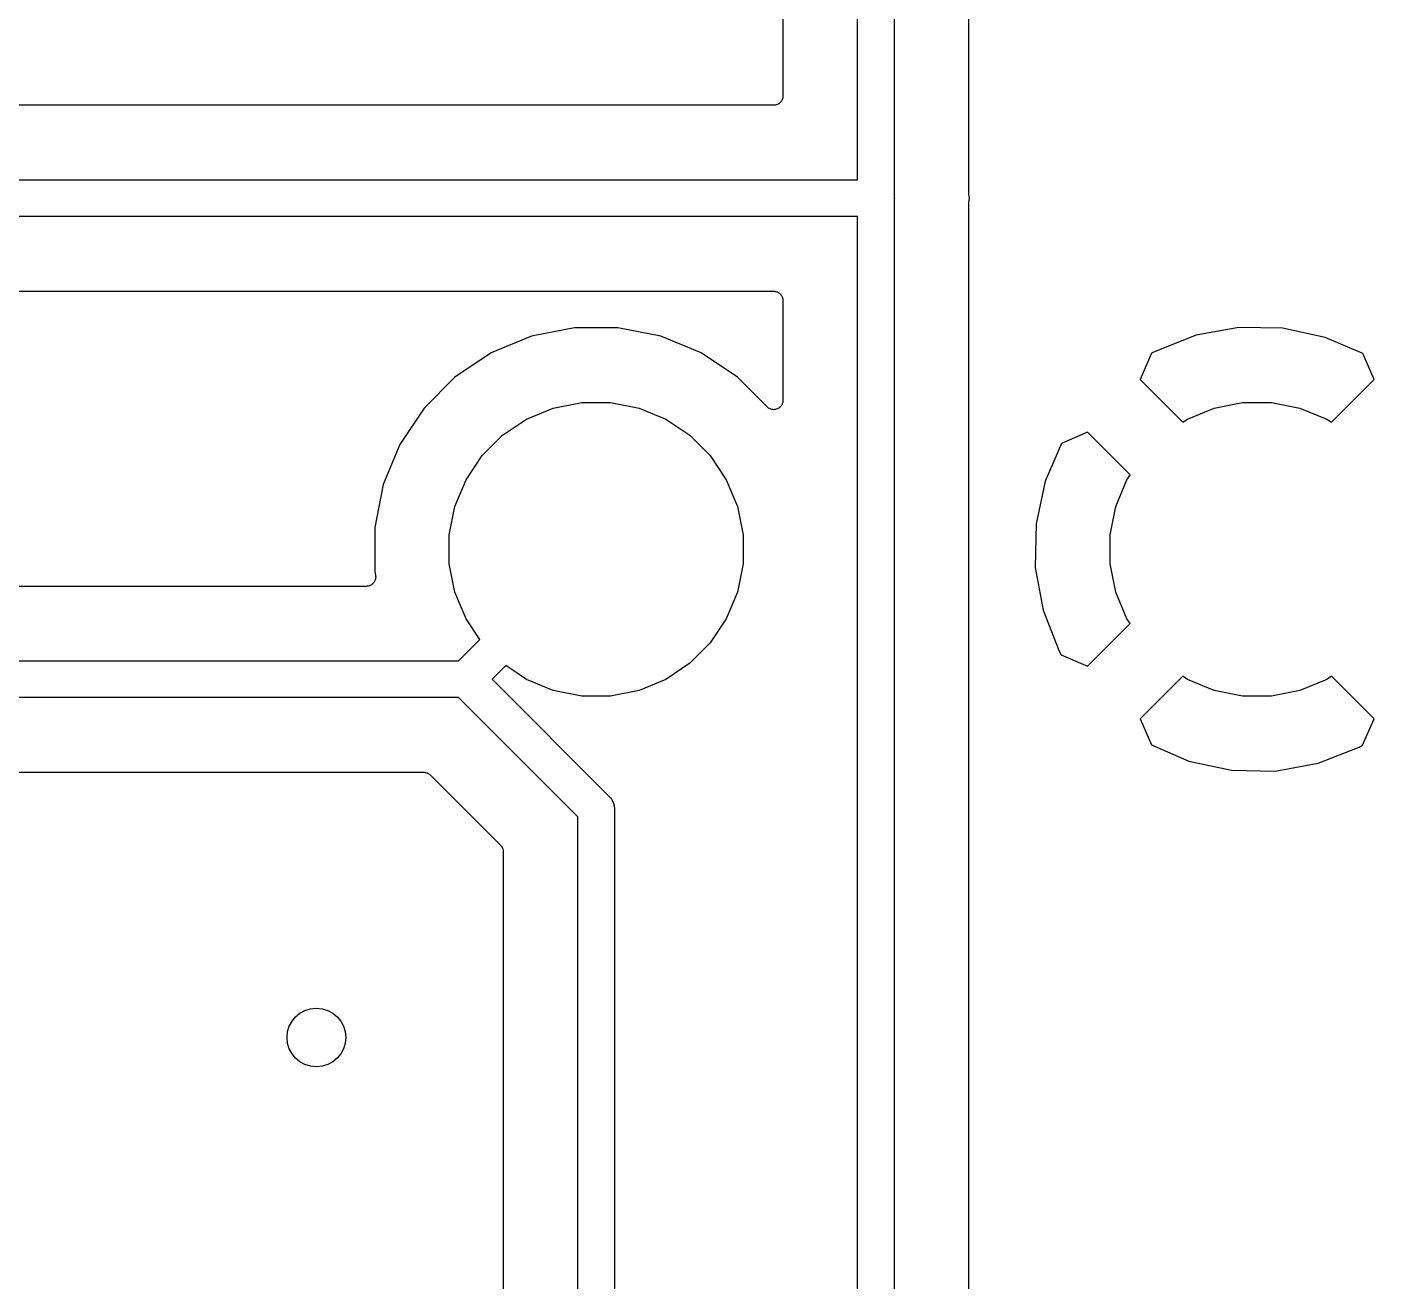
# Model space of a CAD drawing. Extents: x 1 to 139, y -76 to -1.
# Drawn here: x 60.26 to 69.43, y -61.98 to -53.44 of the extents above; entities that cross this region are included whole.
import ezdxf

# ---------------------------------------------------------------- set-up
doc = ezdxf.new("R2010")
doc.units = 0
doc.header["$MEASUREMENT"] = 0
doc.layers.add('BLACK', color=7, linetype='CONTINUOUS')

msp = doc.modelspace()

# ---------------------------------------------------------------- linework, layer by layer
at = {"layer": 'BLACK', "linetype": 'CONTINUOUS'}
for p, q in [((65.915, -54.485), (65.915, -49.66)), ((66.165, -49.66), (66.165, -54.6039)), ((65.407, -50.0909), (65.407, -53.9135)), ((66.673, -54.5758), (66.673, -50.0909)), ((65.4056, -53.9267), (65.4038, -53.9324)), ((65.4057, -53.9263), (65.4056, -53.9265)), ((65.4056, -53.9265), (65.4056, -53.9267)), ((65.4063, -53.9204), (65.4057, -53.9263)), ((65.407, -53.9144), (65.4063, -53.9204)), ((65.407, -53.9135), (65.407, -53.9139)), ((65.407, -53.9139), (65.407, -53.9139)), ((65.407, -53.9139), (65.407, -53.914)), ((65.407, -53.914), (65.407, -53.9144)), ((65.3435, -53.977), (58.5859, -53.977)), ((65.3495, -53.9764), (65.3435, -53.977)), ((65.3554, -53.9759), (65.3495, -53.9764)), ((65.3556, -53.9758), (65.3554, -53.9759)), ((65.3558, -53.9758), (65.3556, -53.9758)), ((65.3616, -53.974), (65.3558, -53.9758)), ((65.3673, -53.9724), (65.3616, -53.974)), ((65.3675, -53.9723), (65.3673, -53.9724)), ((65.3677, -53.9722), (65.3675, -53.9723)), ((65.373, -53.9694), (65.3677, -53.9722)), ((65.3783, -53.9666), (65.373, -53.9694)), ((65.3784, -53.9665), (65.3783, -53.9666)), ((65.3786, -53.9664), (65.3784, -53.9665)), ((65.3832, -53.9627), (65.3786, -53.9664)), ((65.3879, -53.9589), (65.3832, -53.9627)), ((65.3881, -53.9587), (65.3879, -53.9589)), ((65.3882, -53.9586), (65.3881, -53.9587)), ((65.3921, -53.954), (65.3882, -53.9586)), ((65.3959, -53.9494), (65.3921, -53.954)), ((65.396, -53.9492), (65.3959, -53.9494)), ((65.3961, -53.949), (65.396, -53.9492)), ((65.399, -53.9437), (65.3961, -53.949)), ((65.4019, -53.9385), (65.399, -53.9437)), ((65.402, -53.9381), (65.4019, -53.9383)), ((65.4019, -53.9383), (65.4019, -53.9385)), ((65.4038, -53.9324), (65.402, -53.9381)), ((58.155, -54.485), (65.915, -54.485)), ((66.165, -54.6039), (66.1656, -54.61)), ((66.1656, -54.61), (66.165, -54.6161)), ((66.165, -54.6161), (66.165, -65.5961)), ((66.6733, -54.5784), (66.673, -54.5758)), ((66.673, -54.6433), (66.6733, -54.6407)), ((66.673, -54.6442), (66.673, -54.6433)), ((66.673, -65.568), (66.673, -54.6442)), ((66.6732, -54.5811), (66.6733, -54.5784)), ((66.6733, -54.582), (66.6732, -54.5811)), ((66.6761, -54.61), (66.6733, -54.582)), ((66.6733, -54.638), (66.6761, -54.61)), ((66.6733, -54.6407), (66.6733, -54.638)), ((65.915, -54.735), (58.155, -54.735)), ((65.915, -65.5504), (65.915, -54.735)), ((58.5859, -55.243), (65.3435, -55.243)), ((65.3435, -55.243), (65.3439, -55.243)), ((65.3439, -55.243), (65.3439, -55.243)), ((65.3439, -55.243), (65.344, -55.243)), ((65.344, -55.243), (65.3444, -55.243)), ((65.3444, -55.243), (65.3504, -55.2437)), ((65.3504, -55.2437), (65.3563, -55.2443)), ((65.3563, -55.2443), (65.3565, -55.2444)), ((65.3565, -55.2444), (65.3567, -55.2444)), ((65.3567, -55.2444), (65.3624, -55.2462)), ((65.3624, -55.2462), (65.3681, -55.248)), ((65.3681, -55.248), (65.3683, -55.2481)), ((65.3683, -55.2481), (65.3685, -55.2481)), ((65.3685, -55.2481), (65.3738, -55.251)), ((65.3738, -55.251), (65.379, -55.2539)), ((65.379, -55.2539), (65.3792, -55.254)), ((65.3792, -55.254), (65.3794, -55.2541)), ((65.3794, -55.2541), (65.384, -55.2579)), ((65.384, -55.2579), (65.3886, -55.2618)), ((65.3886, -55.2618), (65.3887, -55.2619)), ((65.3887, -55.2619), (65.3889, -55.2621)), ((65.3889, -55.2621), (65.3927, -55.2668)), ((65.3927, -55.2668), (65.3964, -55.2714)), ((65.3964, -55.2714), (65.3965, -55.2716)), ((65.3965, -55.2716), (65.3966, -55.2717)), ((65.3966, -55.2717), (65.3994, -55.2771)), ((65.3994, -55.2771), (65.4022, -55.2823)), ((65.4022, -55.2823), (65.4023, -55.2825)), ((65.4023, -55.2825), (65.4024, -55.2827)), ((65.4024, -55.2827), (65.404, -55.2883)), ((65.404, -55.2883), (65.4058, -55.2942)), ((65.4058, -55.2942), (65.4058, -55.2944)), ((65.4058, -55.2944), (65.4059, -55.2946)), ((65.4059, -55.2946), (65.4064, -55.3005)), ((65.4064, -55.3005), (65.407, -55.3065)), ((65.407, -55.3065), (65.407, -55.9861)), ((68.5114, -55.4898), (68.2191, -55.5429)), ((68.8084, -55.4947), (68.5114, -55.4898)), ((63.6951, -55.55), (63.4207, -55.6636)), ((63.9865, -55.492), (63.6951, -55.55)), ((64.2835, -55.492), (63.9865, -55.492)), ((64.5749, -55.55), (64.2835, -55.492)), ((64.8493, -55.6636), (64.5749, -55.55)), ((68.2191, -55.5429), (67.9404, -55.653)), ((69.0987, -55.5574), (68.8084, -55.4947)), ((69.3541, -55.6682), (69.0987, -55.5574)), ((63.4207, -55.6636), (63.1737, -55.8287)), ((65.0963, -55.8287), (64.8493, -55.6636)), ((67.9171, -55.6655), (67.8387, -55.8445)), ((67.9404, -55.653), (67.9171, -55.6655)), ((69.4313, -55.8445), (69.3541, -55.6682)), ((63.1737, -55.8287), (62.9637, -56.0387)), ((65.2986, -56.031), (65.0963, -55.8287)), ((67.8387, -55.8445), (68.1294, -56.1352)), ((69.1406, -56.1352), (69.4313, -55.8445)), ((62.9637, -56.0387), (62.7986, -56.2857)), ((63.6613, -56.1138), (63.8433, -56.0384)), ((63.8433, -56.0384), (64.0365, -56)), ((64.0365, -56), (64.2335, -56)), ((64.2335, -56), (64.4267, -56.0384)), ((64.4267, -56.0384), (64.6087, -56.1138)), ((65.3033, -56.0348), (65.2986, -56.031)), ((65.308, -56.0387), (65.3033, -56.0348)), ((65.3081, -56.0388), (65.308, -56.0387)), ((65.3082, -56.0388), (65.3081, -56.0388)), ((65.3137, -56.0418), (65.3082, -56.0388)), ((65.3783, -56.0392), (65.3727, -56.0421)), ((65.3784, -56.0391), (65.3783, -56.0392)), ((65.3785, -56.0391), (65.3784, -56.0391)), ((65.3831, -56.0353), (65.3785, -56.0391)), ((65.3879, -56.0314), (65.3831, -56.0353)), ((65.388, -56.0313), (65.3879, -56.0314)), ((65.3881, -56.0313), (65.388, -56.0313)), ((65.392, -56.0266), (65.3881, -56.0313)), ((65.3959, -56.0219), (65.392, -56.0266)), ((65.396, -56.0218), (65.3959, -56.0218)), ((65.3959, -56.0218), (65.3959, -56.0219)), ((65.3989, -56.0164), (65.396, -56.0218)), ((65.4019, -56.0111), (65.3989, -56.0164)), ((65.402, -56.0109), (65.4019, -56.011)), ((65.4019, -56.011), (65.4019, -56.0111)), ((65.4038, -56.005), (65.402, -56.0109)), ((65.4056, -55.9993), (65.4038, -56.005)), ((65.4057, -55.999), (65.4056, -55.9992)), ((65.4056, -55.9992), (65.4056, -55.9993)), ((65.4063, -55.9929), (65.4057, -55.999)), ((65.407, -55.987), (65.4063, -55.9929)), ((65.407, -55.9861), (65.407, -55.9867)), ((65.407, -55.9867), (65.407, -55.9867)), ((65.407, -55.9867), (65.407, -55.9867)), ((65.407, -55.9867), (65.407, -55.987)), ((68.1613, -56.1138), (68.3433, -56.0384)), ((68.3433, -56.0384), (68.5365, -56)), ((68.5365, -56), (68.7335, -56)), ((68.7335, -56), (68.9267, -56.0384)), ((68.9267, -56.0384), (69.1087, -56.1138)), ((63.4975, -56.2232), (63.6613, -56.1138)), ((64.6087, -56.1138), (64.7725, -56.2232)), ((65.3189, -56.0446), (65.3137, -56.0418)), ((65.319, -56.0446), (65.3189, -56.0446)), ((65.3191, -56.0447), (65.319, -56.0446)), ((65.325, -56.0465), (65.3191, -56.0447)), ((65.3307, -56.0483), (65.325, -56.0465)), ((65.3308, -56.0483), (65.3307, -56.0483)), ((65.3309, -56.0483), (65.3308, -56.0483)), ((65.3371, -56.0489), (65.3309, -56.0483)), ((65.3431, -56.0496), (65.3371, -56.0489)), ((65.3432, -56.0496), (65.3431, -56.0496)), ((65.3433, -56.0496), (65.3432, -56.0496)), ((65.3494, -56.049), (65.3433, -56.0496)), ((65.3554, -56.0484), (65.3494, -56.049)), ((65.3555, -56.0484), (65.3554, -56.0484)), ((65.3556, -56.0484), (65.3555, -56.0484)), ((65.3613, -56.0467), (65.3556, -56.0484)), ((65.3673, -56.0449), (65.3613, -56.0467)), ((65.3674, -56.0449), (65.3673, -56.0449)), ((65.3675, -56.0449), (65.3674, -56.0449)), ((65.3727, -56.0421), (65.3675, -56.0449)), ((68.1294, -56.1352), (68.1613, -56.1138)), ((69.1087, -56.1138), (69.1406, -56.1352)), ((63.3582, -56.3625), (63.4975, -56.2232)), ((64.7725, -56.2232), (64.9118, -56.3625)), ((67.4795, -56.2037), (67.3032, -56.2809)), ((67.7702, -56.4944), (67.4795, -56.2037)), ((62.7986, -56.2857), (62.685, -56.5601)), ((67.3032, -56.2809), (67.1924, -56.5362)), ((63.2488, -56.5263), (63.3582, -56.3625)), ((64.9118, -56.3625), (65.0212, -56.5263)), ((67.7488, -56.5263), (67.7702, -56.4944)), ((62.685, -56.5601), (62.627, -56.8515)), ((63.1734, -56.7083), (63.2488, -56.5263)), ((65.0212, -56.5263), (65.0966, -56.7083)), ((67.1924, -56.5362), (67.1297, -56.8266)), ((67.6734, -56.7083), (67.7488, -56.5263)), ((63.135, -56.9015), (63.1734, -56.7083)), ((65.0966, -56.7083), (65.135, -56.9015)), ((67.635, -56.9015), (67.6734, -56.7083)), ((62.627, -56.8515), (62.627, -57.1485)), ((67.1297, -56.8266), (67.1248, -57.1236)), ((63.135, -57.0985), (63.135, -56.9015)), ((65.135, -56.9015), (65.135, -57.0985)), ((67.635, -57.0985), (67.635, -56.9015)), ((63.1734, -57.2917), (63.135, -57.0985)), ((65.135, -57.0985), (65.0966, -57.2917)), ((67.1248, -57.1236), (67.1779, -57.4159)), ((67.6734, -57.2917), (67.635, -57.0985)), ((62.6189, -57.2295), (62.6151, -57.2342)), ((62.6228, -57.2249), (62.6189, -57.2295)), ((62.623, -57.2246), (62.6228, -57.2248)), ((62.6228, -57.2248), (62.6228, -57.2249)), ((62.6259, -57.2193), (62.623, -57.2246)), ((62.6287, -57.2141), (62.6259, -57.2193)), ((62.627, -57.1485), (62.6326, -57.1767)), ((62.6288, -57.2139), (62.6287, -57.2141)), ((62.6289, -57.2137), (62.6288, -57.2139)), ((62.6306, -57.208), (62.6289, -57.2137)), ((62.6325, -57.2022), (62.6306, -57.208)), ((62.6332, -57.1959), (62.6325, -57.2019)), ((62.6325, -57.2019), (62.6325, -57.2021)), ((62.6325, -57.2021), (62.6325, -57.2022)), ((62.6326, -57.1767), (62.6327, -57.1772)), ((62.6327, -57.1772), (62.6327, -57.1772)), ((62.6327, -57.1772), (62.6327, -57.1772)), ((62.6327, -57.1772), (62.6328, -57.1776)), ((62.6328, -57.1776), (62.6333, -57.1836)), ((62.6338, -57.1899), (62.6332, -57.1959)), ((62.6333, -57.1836), (62.6338, -57.1895)), ((62.6338, -57.1895), (62.6338, -57.1897)), ((62.6338, -57.1897), (62.6338, -57.1899)), ((62.5703, -57.2526), (59.7409, -57.2526)), ((62.5765, -57.252), (62.5703, -57.2526)), ((62.5823, -57.2515), (62.5765, -57.252)), ((62.5825, -57.2514), (62.5823, -57.2515)), ((62.5827, -57.2514), (62.5825, -57.2514)), ((62.5885, -57.2496), (62.5827, -57.2514)), ((62.5942, -57.248), (62.5885, -57.2496)), ((62.5943, -57.2479), (62.5942, -57.248)), ((62.5945, -57.2478), (62.5943, -57.2479)), ((62.5999, -57.245), (62.5945, -57.2478)), ((62.6051, -57.2422), (62.5999, -57.245)), ((62.6053, -57.2421), (62.6051, -57.2422)), ((62.6055, -57.242), (62.6053, -57.2421)), ((62.6102, -57.2382), (62.6055, -57.242)), ((62.6148, -57.2344), (62.6102, -57.2382)), ((62.6149, -57.2343), (62.6148, -57.2344)), ((62.6151, -57.2342), (62.6149, -57.2343)), ((63.2488, -57.4737), (63.1734, -57.2917)), ((65.0966, -57.2917), (65.0212, -57.4737)), ((67.7488, -57.4737), (67.6734, -57.2917)), ((67.1779, -57.4159), (67.288, -57.6946)), ((63.3432, -57.615), (63.2488, -57.4737)), ((65.0212, -57.4737), (64.9118, -57.6375)), ((67.4795, -57.7963), (67.7702, -57.5056)), ((67.7702, -57.5056), (67.7488, -57.4737)), ((63.1976, -57.7606), (63.3432, -57.615)), ((64.9118, -57.6375), (64.7725, -57.7768)), ((59.7128, -57.7606), (63.1976, -57.7606)), ((64.7725, -57.7768), (64.6087, -57.8862)), ((67.288, -57.6946), (67.3005, -57.7179)), ((67.3005, -57.7179), (67.4795, -57.7963)), ((63.52, -57.7918), (63.4262, -57.8856)), ((63.6613, -57.8862), (63.52, -57.7918)), ((68.1294, -57.8648), (67.8387, -58.1555)), ((68.1613, -57.8862), (68.1294, -57.8648)), ((69.1406, -57.8648), (69.1087, -57.8862)), ((69.4313, -58.1555), (69.1406, -57.8648)), ((63.4262, -57.8856), (64.2191, -58.6786)), ((63.8433, -57.9616), (63.6613, -57.8862)), ((64.0365, -58), (63.8433, -57.9616)), ((64.4267, -57.9616), (64.2335, -58)), ((64.6087, -57.8862), (64.4267, -57.9616)), ((68.3433, -57.9616), (68.1613, -57.8862)), ((68.5365, -58), (68.3433, -57.9616)), ((68.9267, -57.9616), (68.7335, -58)), ((69.1087, -57.8862), (68.9267, -57.9616)), ((63.1976, -58.0106), (59.7585, -58.0106)), ((64.01, -58.8231), (63.1976, -58.0106)), ((64.2335, -58), (64.0365, -58)), ((68.7335, -58), (68.5365, -58)), ((67.8387, -58.1555), (67.9159, -58.3318)), ((69.3686, -58.2988), (69.4313, -58.1555)), ((67.9159, -58.3318), (68.1713, -58.4426)), ((69.3529, -58.3345), (69.3686, -58.2988)), ((69.0509, -58.4571), (69.3296, -58.347)), ((69.3296, -58.347), (69.3529, -58.3345)), ((68.1713, -58.4426), (68.4616, -58.5053)), ((68.4616, -58.5053), (68.7586, -58.5102)), ((68.7586, -58.5102), (69.0509, -58.4571)), ((59.9952, -58.5186), (62.9609, -58.5186)), ((62.9609, -58.5186), (62.9611, -58.5186)), ((62.9611, -58.5186), (62.9611, -58.5186)), ((62.9611, -58.5186), (62.9611, -58.5186)), ((62.9611, -58.5186), (62.9618, -58.5186)), ((62.9618, -58.5186), (62.9676, -58.5193)), ((62.9676, -58.5193), (62.9734, -58.5199)), ((62.9734, -58.5199), (62.9737, -58.52)), ((62.9737, -58.52), (62.9741, -58.52)), ((62.9741, -58.52), (62.9796, -58.5218)), ((62.9796, -58.5218), (62.9853, -58.5235)), ((62.9853, -58.5235), (62.9856, -58.5236)), ((62.9856, -58.5236), (62.9859, -58.5237)), ((62.9859, -58.5237), (62.991, -58.5265)), ((62.991, -58.5265), (62.9962, -58.5293)), ((62.9962, -58.5293), (62.9965, -58.5295)), ((62.9965, -58.5295), (62.9968, -58.5297)), ((62.9968, -58.5297), (63.0012, -58.5335)), ((63.0012, -58.5335), (63.0058, -58.5372)), ((63.0058, -58.5372), (63.4834, -59.0149)), ((64.2191, -58.6786), (64.2238, -58.6825)), ((64.2238, -58.6825), (64.2277, -58.6872)), ((64.2277, -58.6872), (64.2277, -58.6873)), ((64.2277, -58.6873), (64.232, -58.6924)), ((64.232, -58.6924), (64.2394, -58.7015)), ((64.2394, -58.7015), (64.2394, -58.7015)), ((64.2394, -58.7015), (64.2394, -58.7015)), ((64.2394, -58.7015), (64.2397, -58.7021)), ((64.2397, -58.7021), (64.251, -58.7232)), ((64.251, -58.7232), (64.2582, -58.7468)), ((64.2582, -58.7468), (64.26, -58.7652)), ((64.26, -58.7652), (64.26, -58.7652)), ((64.26, -58.7652), (64.2606, -58.7713)), ((64.2606, -58.7713), (64.26, -58.7774)), ((64.26, -58.7774), (64.26, -62.5053)), ((64.01, -62.5053), (64.01, -58.8231)), ((63.4834, -59.0149), (63.4836, -59.015)), ((63.4836, -59.015), (63.4836, -59.015)), ((63.4836, -59.015), (63.4836, -59.015)), ((63.4836, -59.015), (63.484, -59.0155)), ((63.484, -59.0155), (63.4877, -59.0201)), ((63.4877, -59.0201), (63.4914, -59.0246)), ((63.4914, -59.0246), (63.4915, -59.0249)), ((63.4915, -59.0249), (63.4918, -59.0252)), ((63.4918, -59.0252), (63.4944, -59.0304)), ((63.4944, -59.0304), (63.4972, -59.0356)), ((63.4972, -59.0356), (63.4973, -59.0359)), ((63.4973, -59.0359), (63.4975, -59.0362)), ((63.4975, -59.0362), (63.4991, -59.0417)), ((63.4991, -59.0417), (63.5008, -59.0474)), ((63.5008, -59.0474), (63.5008, -59.0478)), ((63.5008, -59.0478), (63.5009, -59.0481)), ((63.5009, -59.0481), (63.5014, -59.0539)), ((63.5014, -59.0539), (63.502, -59.0598)), ((63.502, -59.0598), (63.502, -62.0875))]:
    msp.add_line(p, q, dxfattribs=at)
at = {"layer": 'BLACK'}
msp.add_circle((62.23, -60.325), 0.2, dxfattribs=at)

doc.saveas('drawing.dxf')
